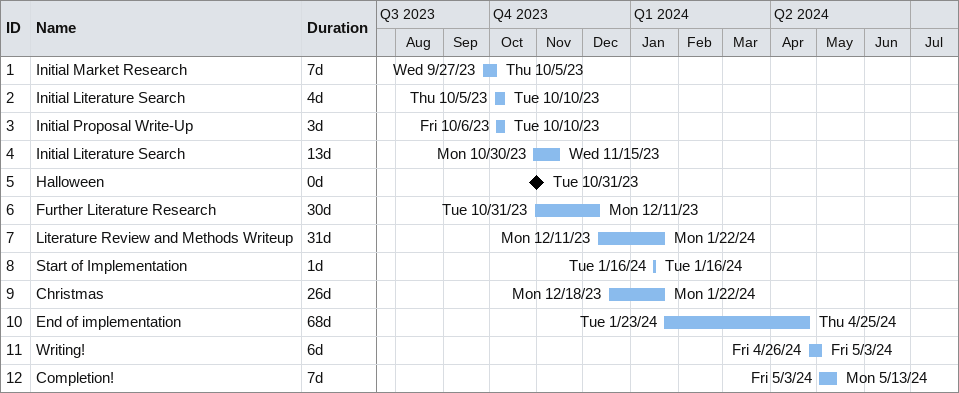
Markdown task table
| ID | Task | Duration | Start | Finish |
|---|---|---|---|---|
| 1 | Initial Market Research | 7d | 2023-09-27 | 2023-10-05 |
| 2 | Initial Literature Search | 4d | 2023-10-05 | 2023-10-10 |
| 3 | Initial Proposal Write-Up | 3d | 2023-10-06 | 2023-10-10 |
| 4 | Initial Literature Search | 13d | 2023-10-30 | 2023-11-15 |
| 5 | Halloween | 0d | 2023-10-31 | 2023-10-31 |
| 6 | Further Literature Research | 30d | 2023-10-31 | 2023-12-11 |
| 7 | Literature Review and Methods Writeup | 31d | 2023-12-11 | 2024-01-22 |
| 8 | Start of Implementation | 1d | 2024-01-16 | 2024-01-16 |
| 9 | Christmas | 26d | 2023-12-18 | 2024-01-22 |
| 10 | End of implementation | 68d | 2024-01-23 | 2024-04-25 |
| 11 | Writing! | 6d | 2024-04-26 | 2024-05-03 |
| 12 | Completion! | 7d | 2024-05-03 | 2024-05-13 |
